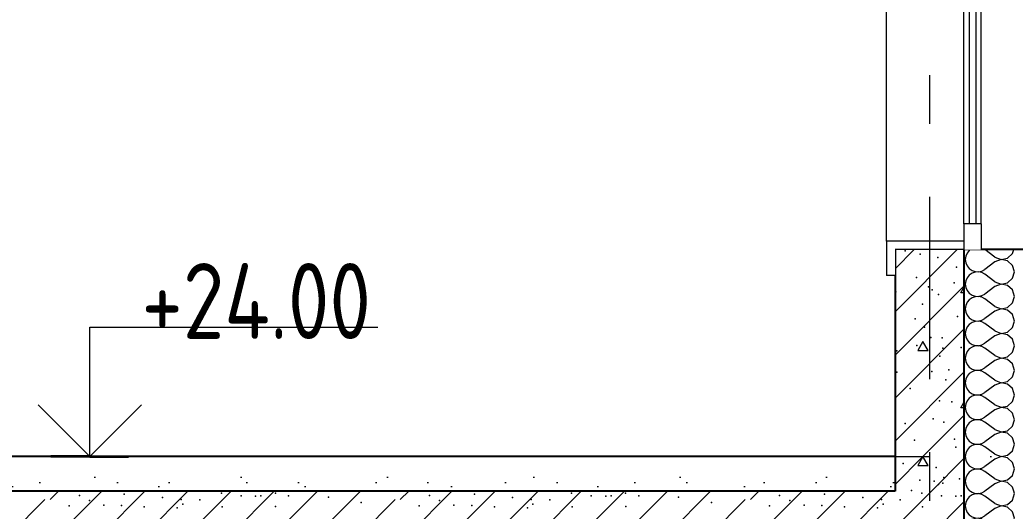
# Model space of a CAD drawing. Header units: millimetres. Extents: x 18162 to 7085488, y 72188 to 247925.
# Drawn here: x 3680692 to 3683577, y 118960 to 120384 of the extents above; entities that cross this region are included whole.
import ezdxf
from ezdxf.enums import TextEntityAlignment as Align

# ---------------------------------------------------------------- set-up
doc = ezdxf.new("R2010")
doc.units = ezdxf.units.MM
doc.header["$MEASUREMENT"] = 0
for name, pattern in [('Dot & Dashed', [670.277762, 317.5, -176.388889, 0, -176.388874]), ('Double Dashed', [1093.611073, 529.166651, -211.666656, 141.111112, -211.666656]), ('Wipeout_Contour', [1000, 0, -1000])]:
    doc.linetypes.add(name, pattern=pattern)
for name, color, linetype in [('Archicad Windows', 7, 'Continuous'), ('Structural - Bearing', 7, 'Continuous'), ('Structural - Grid', 7, 'Continuous')]:
    doc.layers.add(name, color=color, linetype=linetype)
doc.styles.add('GENERATED_STYLE_3', font='', dxfattribs={"width": 0.8})
doc.styles.get('GENERATED_STYLE_3').set_extended_font_data('ISOCPEUR MON')
doc.dimstyles.new('GENERATED_STYLE__10', dxfattribs={"dimtxt": 220.000005, "dimasz": 114, "dimexe": 0.18, "dimexo": 762.629951, "dimgap": 0, "dimtad": 1, "dimdec": 0, "dimzin": 0, "dimdsep": 46, "dimtxsty": 'GENERATED_STYLE_3', "dimblk": 'ARROWHEAD_2', "dimblk1": 'ARROWHEAD_2', "dimblk2": 'ARROWHEAD_2', "dimcen": 0.09, "dimclrd": 13, "dimclre": 13, "dimclrt": 13, "dimadec": 0, "dimazin": 0, "dimtfac": 1, "dimtdec": 4, "dimtmove": 0, "dimatfit": 3, "dimfxl": 1, "dimtolj": 1, "dimtzin": 0, "dimarcsym": 0})
doc.dimstyles.new('GENERATED_STYLE__9', dxfattribs={"dimtxt": 220.000005, "dimasz": 114, "dimexe": 0.18, "dimexo": 312.629951, "dimgap": 0, "dimtad": 1, "dimdec": 0, "dimzin": 0, "dimdsep": 46, "dimtxsty": 'GENERATED_STYLE_3', "dimblk": 'ARROWHEAD_2', "dimblk1": 'ARROWHEAD_2', "dimblk2": 'ARROWHEAD_2', "dimcen": 0.09, "dimclrd": 13, "dimclre": 13, "dimclrt": 13, "dimadec": 0, "dimazin": 0, "dimtfac": 1, "dimtdec": 4, "dimtmove": 0, "dimatfit": 3, "dimfxl": 1, "dimtolj": 1, "dimtzin": 0, "dimarcsym": 0})

# ---------------------------------------------------------------- blocks, each defined once
blk = doc.blocks.new('*X840', base_point=(3761974.7, 95118))
at = {"layer": 'Structural - Bearing', "color": 7, "linetype": 'Continuous', "lineweight": 9}
for p, q in [((3683447.5, 119018), (3683452.4, 119014.6)), ((3683452.4, 119014.6), (3683461.7, 119011.5)), ((3683471.5, 119011), (3683481.1, 119013.2)), ((3683481.1, 119013.2), (3683489.8, 119018)), ((3683575.5, 119010.9), (3683573.5, 119018)), ((3683434, 118984.9), (3683432.6, 118975.1)), ((3683438, 118993.9), (3683434, 118984.9)), ((3683444.2, 119001.5), (3683438, 118993.9)), ((3683452.4, 119007.1), (3683444.2, 119001.5)), ((3683461.7, 119010.2), (3683452.4, 119007.1)), ((3683461.7, 119011.5), (3683471.5, 119011)), ((3683471.5, 119010.7), (3683461.7, 119010.2)), ((3683481.1, 119008.5), (3683471.5, 119010.7)), ((3683489.8, 119003.7), (3683481.1, 119008.5)), ((3683518.3, 118982.3), (3683489.8, 119003.7)), ((3683555.7, 118978.9), (3683570.1, 118992.1)), ((3683570.1, 118992.1), (3683575.5, 119010.9)), ((3683432.6, 118975.1), (3683434, 118965.4)), ((3683434, 118965.4), (3683438, 118956.4)), ((3683438, 118956.4), (3683444.2, 118948.8)), ((3683518.3, 118968), (3683489.8, 118946.6)), ((3683518.3, 118982.3), (3683536.6, 118975.3)), ((3683536.6, 118975), (3683518.3, 118968)), ((3683536.6, 118975.3), (3683555.7, 118978.9)), ((3683555.7, 118971.4), (3683536.6, 118975)), ((3683570.1, 118958.2), (3683555.7, 118971.4)), ((3683575.5, 118939.4), (3683570.1, 118958.2)), ((3683444.2, 118930.1), (3683438, 118922.5)), ((3683444.2, 118948.8), (3683452.4, 118943.2)), ((3683452.4, 118935.7), (3683444.2, 118930.1)), ((3683452.4, 118943.2), (3683461.7, 118940.1)), ((3683461.7, 118938.8), (3683452.4, 118935.7)), ((3683461.7, 118940.1), (3683471.5, 118939.6)), ((3683471.5, 118939.3), (3683461.7, 118938.8)), ((3683471.5, 118939.6), (3683481.1, 118941.8)), ((3683481.1, 118937.1), (3683471.5, 118939.3)), ((3683481.1, 118941.8), (3683489.8, 118946.6)), ((3683489.8, 118932.3), (3683481.1, 118937.1)), ((3683518.3, 118910.9), (3683489.8, 118932.3)), ((3683570.1, 118920.7), (3683575.5, 118939.4)), ((3683434, 118913.5), (3683432.6, 118903.7)), ((3683432.6, 118903.7), (3683434, 118894)), ((3683438, 118922.5), (3683434, 118913.5)), ((3683518.3, 118910.9), (3683536.6, 118903.9)), ((3683536.6, 118903.6), (3683518.3, 118896.6)), ((3683536.6, 118903.9), (3683555.7, 118907.5)), ((3683555.7, 118900), (3683536.6, 118903.6)), ((3683555.7, 118907.5), (3683570.1, 118920.7)), ((3683570.1, 118886.8), (3683555.7, 118900)), ((3683434, 118894), (3683438, 118884.9)), ((3683438, 118884.9), (3683444.2, 118877.4)), ((3683444.2, 118877.4), (3683452.4, 118871.8)), ((3683452.4, 118871.8), (3683461.7, 118868.6)), ((3683471.5, 118868.2), (3683481.1, 118870.4)), ((3683481.1, 118870.4), (3683489.8, 118875.1)), ((3683518.3, 118896.6), (3683489.8, 118875.1)), ((3683575.5, 118868), (3683570.1, 118886.8)), ((3683434, 118842.1), (3683432.6, 118832.3)), ((3683438, 118851.1), (3683434, 118842.1)), ((3683444.2, 118858.7), (3683438, 118851.1)), ((3683452.4, 118864.2), (3683444.2, 118858.7)), ((3683461.7, 118867.4), (3683452.4, 118864.2)), ((3683461.7, 118868.6), (3683471.5, 118868.2)), ((3683471.5, 118867.9), (3683461.7, 118867.4)), ((3683481.1, 118865.6), (3683471.5, 118867.9)), ((3683489.8, 118860.9), (3683481.1, 118865.6)), ((3683518.3, 118839.4), (3683489.8, 118860.9)), ((3683555.7, 118836.1), (3683570.1, 118849.2)), ((3683570.1, 118849.2), (3683575.5, 118868)), ((3683432.6, 118832.3), (3683434, 118822.5)), ((3683434, 118822.5), (3683438, 118813.5)), ((3683438, 118813.5), (3683444.2, 118805.9)), ((3683518.3, 118825.1), (3683489.8, 118803.7)), ((3683518.3, 118839.4), (3683536.6, 118832.4)), ((3683536.6, 118832.1), (3683518.3, 118825.1)), ((3683536.6, 118832.4), (3683555.7, 118836.1)), ((3683555.7, 118828.5), (3683536.6, 118832.1)), ((3683570.1, 118815.4), (3683555.7, 118828.5)), ((3683575.5, 118796.6), (3683570.1, 118815.4)), ((3683444.2, 118787.2), (3683438, 118779.6)), ((3683444.2, 118805.9), (3683452.4, 118800.3)), ((3683452.4, 118792.8), (3683444.2, 118787.2)), ((3683452.4, 118800.3), (3683461.7, 118797.2)), ((3683461.7, 118796), (3683452.4, 118792.8)), ((3683461.7, 118797.2), (3683471.5, 118796.7)), ((3683471.5, 118796.4), (3683461.7, 118796)), ((3683471.5, 118796.7), (3683481.1, 118799)), ((3683481.1, 118794.2), (3683471.5, 118796.4)), ((3683481.1, 118799), (3683489.8, 118803.7)), ((3683489.8, 118789.4), (3683481.1, 118794.2)), ((3683518.3, 118768), (3683489.8, 118789.4)), ((3683570.1, 118777.8), (3683575.5, 118796.6)), ((3683434, 118770.6), (3683432.6, 118760.9)), ((3683432.6, 118760.9), (3683434, 118751.1)), ((3683438, 118779.6), (3683434, 118770.6)), ((3683518.3, 118753.7), (3683489.8, 118732.3)), ((3683518.3, 118768), (3683536.6, 118761)), ((3683536.6, 118760.7), (3683518.3, 118753.7)), ((3683536.6, 118761), (3683555.7, 118764.6)), ((3683555.7, 118757.1), (3683536.6, 118760.7)), ((3683555.7, 118764.6), (3683570.1, 118777.8)), ((3683570.1, 118743.9), (3683555.7, 118757.1)), ((3683434, 118751.1), (3683438, 118742.1)), ((3683438, 118742.1), (3683444.2, 118734.5)), ((3683444.2, 118734.5), (3683452.4, 118728.9)), ((3683452.4, 118728.9), (3683461.7, 118725.8)), ((3683461.7, 118725.8), (3683471.5, 118725.3)), ((3683471.5, 118725), (3683461.7, 118724.5)), ((3683471.5, 118725.3), (3683481.1, 118727.5)), ((3683481.1, 118722.8), (3683471.5, 118725)), ((3683481.1, 118727.5), (3683489.8, 118732.3)), ((3683575.5, 118725.1), (3683570.1, 118743.9)), ((3683570.1, 118706.4), (3683575.5, 118725.1)), ((3683434, 118699.2), (3683432.6, 118689.4)), ((3683438, 118708.2), (3683434, 118699.2)), ((3683444.2, 118715.8), (3683438, 118708.2)), ((3683452.4, 118721.4), (3683444.2, 118715.8)), ((3683461.7, 118724.5), (3683452.4, 118721.4)), ((3683489.8, 118718), (3683481.1, 118722.8)), ((3683518.3, 118696.6), (3683489.8, 118718)), ((3683518.3, 118696.6), (3683536.6, 118689.6)), ((3683555.7, 118693.2), (3683570.1, 118706.4)), ((3683432.6, 118689.4), (3683434, 118679.7)), ((3683434, 118679.7), (3683438, 118670.7)), ((3683438, 118670.7), (3683444.2, 118663.1)), ((3683518.3, 118682.3), (3683489.8, 118660.9)), ((3683536.6, 118689.3), (3683518.3, 118682.3)), ((3683536.6, 118689.6), (3683555.7, 118693.2)), ((3683555.7, 118685.7), (3683536.6, 118689.3)), ((3683570.1, 118672.5), (3683555.7, 118685.7)), ((3683575.5, 118653.7), (3683570.1, 118672.5)), ((3683444.2, 118644.4), (3683438, 118636.8)), ((3683444.2, 118663.1), (3683452.4, 118657.5)), ((3683452.4, 118650), (3683444.2, 118644.4)), ((3683452.4, 118657.5), (3683461.7, 118654.3)), ((3683461.7, 118653.1), (3683452.4, 118650)), ((3683461.7, 118654.3), (3683471.5, 118653.9)), ((3683471.5, 118653.6), (3683461.7, 118653.1)), ((3683471.5, 118653.9), (3683481.1, 118656.1)), ((3683481.1, 118651.3), (3683471.5, 118653.6)), ((3683481.1, 118656.1), (3683489.8, 118660.9)), ((3683489.8, 118646.6), (3683481.1, 118651.3)), ((3683518.3, 118625.1), (3683489.8, 118646.6)), ((3683570.1, 118634.9), (3683575.5, 118653.7)), ((3683434, 118627.8), (3683432.6, 118618)), ((3683432.6, 118618), (3683434, 118608.2)), ((3683438, 118636.8), (3683434, 118627.8)), ((3683518.3, 118610.9), (3683489.8, 118589.4)), ((3683518.3, 118625.1), (3683536.6, 118618.2)), ((3683536.6, 118617.9), (3683518.3, 118610.9)), ((3683536.6, 118618.2), (3683555.7, 118621.8)), ((3683555.7, 118614.2), (3683536.6, 118617.9)), ((3683555.7, 118621.8), (3683570.1, 118634.9)), ((3683570.1, 118601.1), (3683555.7, 118614.2)), ((3683434, 118608.2), (3683438, 118599.2)), ((3683438, 118599.2), (3683444.2, 118591.6)), ((3683444.2, 118591.6), (3683452.4, 118586.1)), ((3683452.4, 118586.1), (3683461.7, 118582.9)), ((3683461.7, 118581.7), (3683452.4, 118578.5)), ((3683461.7, 118582.9), (3683471.5, 118582.4)), ((3683471.5, 118582.1), (3683461.7, 118581.7)), ((3683471.5, 118582.4), (3683481.1, 118584.7)), ((3683481.1, 118579.9), (3683471.5, 118582.1)), ((3683481.1, 118584.7), (3683489.8, 118589.4)), ((3683575.5, 118582.3), (3683570.1, 118601.1)), ((3683570.1, 118563.5), (3683575.5, 118582.3)), ((3683434, 118556.3), (3683432.6, 118546.6)), ((3683438, 118565.4), (3683434, 118556.3)), ((3683444.2, 118572.9), (3683438, 118565.4)), ((3683452.4, 118578.5), (3683444.2, 118572.9)), ((3683489.8, 118575.1), (3683481.1, 118579.9)), ((3683518.3, 118553.7), (3683489.8, 118575.1)), ((3683518.3, 118553.7), (3683536.6, 118546.7)), ((3683555.7, 118550.3), (3683570.1, 118563.5)), ((3683432.6, 118546.6), (3683434, 118536.8)), ((3683434, 118536.8), (3683438, 118527.8)), ((3683438, 118527.8), (3683444.2, 118520.2)), ((3683518.3, 118539.4), (3683489.8, 118518)), ((3683536.6, 118546.4), (3683518.3, 118539.4)), ((3683536.6, 118546.7), (3683555.7, 118550.3)), ((3683555.7, 118542.8), (3683536.6, 118546.4)), ((3683570.1, 118529.6), (3683555.7, 118542.8)), ((3683575.5, 118510.9), (3683570.1, 118529.6)), ((3683438, 118493.9), (3683434, 118484.9)), ((3683444.2, 118501.5), (3683438, 118493.9)), ((3683444.2, 118520.2), (3683452.4, 118514.6)), ((3683452.4, 118507.1), (3683444.2, 118501.5)), ((3683452.4, 118514.6), (3683461.7, 118511.5)), ((3683461.7, 118510.2), (3683452.4, 118507.1)), ((3683461.7, 118511.5), (3683471.5, 118511)), ((3683471.5, 118510.7), (3683461.7, 118510.2)), ((3683471.5, 118511), (3683481.1, 118513.2)), ((3683481.1, 118508.5), (3683471.5, 118510.7)), ((3683481.1, 118513.2), (3683489.8, 118518)), ((3683489.8, 118503.7), (3683481.1, 118508.5)), ((3683518.3, 118482.3), (3683489.8, 118503.7)), ((3683570.1, 118492.1), (3683575.5, 118510.9)), ((3683434, 118484.9), (3683432.6, 118475.1)), ((3683432.6, 118475.1), (3683434, 118465.4)), ((3683434, 118465.4), (3683438, 118456.4)), ((3683518.3, 118468), (3683489.8, 118446.6)), ((3683518.3, 118482.3), (3683536.6, 118475.3)), ((3683536.6, 118475), (3683518.3, 118468)), ((3683536.6, 118475.3), (3683555.7, 118478.9)), ((3683555.7, 118471.4), (3683536.6, 118475)), ((3683555.7, 118478.9), (3683570.1, 118492.1)), ((3683570.1, 118458.2), (3683555.7, 118471.4)), ((3683438, 118456.4), (3683444.2, 118448.8)), ((3683444.2, 118448.8), (3683452.4, 118443.2)), ((3683452.4, 118443.2), (3683461.7, 118440.1)), ((3683461.7, 118438.8), (3683452.4, 118435.7)), ((3683461.7, 118440.1), (3683471.5, 118439.6)), ((3683471.5, 118439.3), (3683461.7, 118438.8)), ((3683471.5, 118439.6), (3683481.1, 118441.8)), ((3683481.1, 118437.1), (3683471.5, 118439.3)), ((3683481.1, 118441.8), (3683489.8, 118446.6)), ((3683489.8, 118432.3), (3683481.1, 118437.1)), ((3683575.5, 118439.4), (3683570.1, 118458.2)), ((3683570.1, 118420.7), (3683575.5, 118439.4)), ((3683438, 118422.5), (3683436, 118418)), ((3683444.2, 118430.1), (3683438, 118422.5)), ((3683452.4, 118435.7), (3683444.2, 118430.1)), ((3683508.8, 118418), (3683489.8, 118432.3)), ((3683567.2, 118418), (3683570.1, 118420.7))]:
    blk.add_line(p, q, dxfattribs=at)
blk = doc.blocks.new('*X853', base_point=(3761974.7, 95118))
at = {"layer": 'Structural - Bearing', "color": 7, "linetype": 'Continuous', "lineweight": 9}
for p, q in [((3683438, 119708.2), (3683434, 119699.2)), ((3683444.2, 119715.8), (3683438, 119708.2)), ((3683447.5, 119718), (3683444.2, 119715.8)), ((3683518.3, 119696.6), (3683489.8, 119718)), ((3683555.7, 119693.2), (3683570.1, 119706.4)), ((3683570.1, 119706.4), (3683573.5, 119718)), ((3683434, 119699.2), (3683432.6, 119689.4)), ((3683432.6, 119689.4), (3683434, 119679.7)), ((3683434, 119679.7), (3683438, 119670.7)), ((3683518.3, 119682.3), (3683489.8, 119660.9)), ((3683518.3, 119696.6), (3683536.6, 119689.6)), ((3683536.6, 119689.3), (3683518.3, 119682.3)), ((3683536.6, 119689.6), (3683555.7, 119693.2)), ((3683555.7, 119685.7), (3683536.6, 119689.3)), ((3683570.1, 119672.5), (3683555.7, 119685.7)), ((3683438, 119670.7), (3683444.2, 119663.1)), ((3683444.2, 119663.1), (3683452.4, 119657.5)), ((3683452.4, 119650), (3683444.2, 119644.4)), ((3683452.4, 119657.5), (3683461.7, 119654.3)), ((3683461.7, 119653.1), (3683452.4, 119650)), ((3683461.7, 119654.3), (3683471.5, 119653.9)), ((3683471.5, 119653.6), (3683461.7, 119653.1)), ((3683471.5, 119653.9), (3683481.1, 119656.1)), ((3683481.1, 119651.3), (3683471.5, 119653.6)), ((3683481.1, 119656.1), (3683489.8, 119660.9)), ((3683489.8, 119646.6), (3683481.1, 119651.3)), ((3683575.5, 119653.7), (3683570.1, 119672.5)), ((3683570.1, 119634.9), (3683575.5, 119653.7)), ((3683434, 119627.8), (3683432.6, 119618)), ((3683438, 119636.8), (3683434, 119627.8)), ((3683444.2, 119644.4), (3683438, 119636.8)), ((3683518.3, 119625.1), (3683489.8, 119646.6)), ((3683518.3, 119625.1), (3683536.6, 119618.2)), ((3683536.6, 119618.2), (3683555.7, 119621.8)), ((3683555.7, 119621.8), (3683570.1, 119634.9)), ((3683432.6, 119618), (3683434, 119608.2)), ((3683434, 119608.2), (3683438, 119599.2)), ((3683438, 119599.2), (3683444.2, 119591.6)), ((3683444.2, 119591.6), (3683452.4, 119586.1)), ((3683518.3, 119610.9), (3683489.8, 119589.4)), ((3683536.6, 119617.9), (3683518.3, 119610.9)), ((3683555.7, 119614.2), (3683536.6, 119617.9)), ((3683570.1, 119601.1), (3683555.7, 119614.2)), ((3683575.5, 119582.3), (3683570.1, 119601.1)), ((3683438, 119565.4), (3683434, 119556.3)), ((3683444.2, 119572.9), (3683438, 119565.4)), ((3683452.4, 119578.5), (3683444.2, 119572.9)), ((3683452.4, 119586.1), (3683461.7, 119582.9)), ((3683461.7, 119581.7), (3683452.4, 119578.5)), ((3683461.7, 119582.9), (3683471.5, 119582.4)), ((3683471.5, 119582.1), (3683461.7, 119581.7)), ((3683471.5, 119582.4), (3683481.1, 119584.7)), ((3683481.1, 119579.9), (3683471.5, 119582.1)), ((3683481.1, 119584.7), (3683489.8, 119589.4)), ((3683489.8, 119575.1), (3683481.1, 119579.9)), ((3683518.3, 119553.7), (3683489.8, 119575.1)), ((3683555.7, 119550.3), (3683570.1, 119563.5)), ((3683570.1, 119563.5), (3683575.5, 119582.3)), ((3683434, 119556.3), (3683432.6, 119546.6)), ((3683432.6, 119546.6), (3683434, 119536.8)), ((3683434, 119536.8), (3683438, 119527.8)), ((3683518.3, 119539.4), (3683489.8, 119518)), ((3683518.3, 119553.7), (3683536.6, 119546.7)), ((3683536.6, 119546.4), (3683518.3, 119539.4)), ((3683536.6, 119546.7), (3683555.7, 119550.3)), ((3683555.7, 119542.8), (3683536.6, 119546.4)), ((3683570.1, 119529.6), (3683555.7, 119542.8)), ((3683438, 119527.8), (3683444.2, 119520.2)), ((3683444.2, 119520.2), (3683452.4, 119514.6)), ((3683452.4, 119507.1), (3683444.2, 119501.5)), ((3683452.4, 119514.6), (3683461.7, 119511.5)), ((3683461.7, 119510.2), (3683452.4, 119507.1)), ((3683461.7, 119511.5), (3683471.5, 119511)), ((3683471.5, 119510.7), (3683461.7, 119510.2)), ((3683471.5, 119511), (3683481.1, 119513.2)), ((3683481.1, 119508.5), (3683471.5, 119510.7)), ((3683481.1, 119513.2), (3683489.8, 119518)), ((3683489.8, 119503.7), (3683481.1, 119508.5)), ((3683518.3, 119482.3), (3683489.8, 119503.7)), ((3683575.5, 119510.9), (3683570.1, 119529.6)), ((3683570.1, 119492.1), (3683575.5, 119510.9)), ((3683434, 119484.9), (3683432.6, 119475.1)), ((3683432.6, 119475.1), (3683434, 119465.4)), ((3683438, 119493.9), (3683434, 119484.9)), ((3683444.2, 119501.5), (3683438, 119493.9)), ((3683518.3, 119482.3), (3683536.6, 119475.3)), ((3683536.6, 119475), (3683518.3, 119468)), ((3683536.6, 119475.3), (3683555.7, 119478.9)), ((3683555.7, 119471.4), (3683536.6, 119475)), ((3683555.7, 119478.9), (3683570.1, 119492.1)), ((3683434, 119465.4), (3683438, 119456.4)), ((3683438, 119456.4), (3683444.2, 119448.8)), ((3683444.2, 119448.8), (3683452.4, 119443.2)), ((3683481.1, 119441.8), (3683489.8, 119446.6)), ((3683518.3, 119468), (3683489.8, 119446.6)), ((3683570.1, 119458.2), (3683555.7, 119471.4)), ((3683575.5, 119439.4), (3683570.1, 119458.2)), ((3683438, 119422.5), (3683434, 119413.5)), ((3683444.2, 119430.1), (3683438, 119422.5)), ((3683452.4, 119435.7), (3683444.2, 119430.1)), ((3683452.4, 119443.2), (3683461.7, 119440.1)), ((3683461.7, 119438.8), (3683452.4, 119435.7)), ((3683461.7, 119440.1), (3683471.5, 119439.6)), ((3683471.5, 119439.3), (3683461.7, 119438.8)), ((3683471.5, 119439.6), (3683481.1, 119441.8)), ((3683481.1, 119437.1), (3683471.5, 119439.3)), ((3683489.8, 119432.3), (3683481.1, 119437.1)), ((3683518.3, 119410.9), (3683489.8, 119432.3)), ((3683555.7, 119407.5), (3683570.1, 119420.7)), ((3683570.1, 119420.7), (3683575.5, 119439.4)), ((3683434, 119413.5), (3683432.6, 119403.7)), ((3683432.6, 119403.7), (3683434, 119394)), ((3683434, 119394), (3683438, 119384.9)), ((3683518.3, 119396.6), (3683489.8, 119375.1)), ((3683518.3, 119410.9), (3683536.6, 119403.9)), ((3683536.6, 119403.6), (3683518.3, 119396.6)), ((3683536.6, 119403.9), (3683555.7, 119407.5)), ((3683555.7, 119400), (3683536.6, 119403.6)), ((3683570.1, 119386.8), (3683555.7, 119400)), ((3683438, 119384.9), (3683444.2, 119377.4)), ((3683444.2, 119377.4), (3683452.4, 119371.8)), ((3683452.4, 119364.2), (3683444.2, 119358.7)), ((3683452.4, 119371.8), (3683461.7, 119368.6)), ((3683461.7, 119367.4), (3683452.4, 119364.2)), ((3683461.7, 119368.6), (3683471.5, 119368.2)), ((3683471.5, 119367.9), (3683461.7, 119367.4)), ((3683471.5, 119368.2), (3683481.1, 119370.4)), ((3683481.1, 119365.6), (3683471.5, 119367.9)), ((3683481.1, 119370.4), (3683489.8, 119375.1)), ((3683489.8, 119360.9), (3683481.1, 119365.6)), ((3683518.3, 119339.4), (3683489.8, 119360.9)), ((3683575.5, 119368), (3683570.1, 119386.8)), ((3683570.1, 119349.2), (3683575.5, 119368)), ((3683434, 119342.1), (3683432.6, 119332.3)), ((3683432.6, 119332.3), (3683434, 119322.5)), ((3683438, 119351.1), (3683434, 119342.1)), ((3683444.2, 119358.7), (3683438, 119351.1)), ((3683518.3, 119339.4), (3683536.6, 119332.4)), ((3683536.6, 119332.1), (3683518.3, 119325.1)), ((3683536.6, 119332.4), (3683555.7, 119336.1)), ((3683555.7, 119328.5), (3683536.6, 119332.1)), ((3683555.7, 119336.1), (3683570.1, 119349.2)), ((3683434, 119322.5), (3683438, 119313.5)), ((3683438, 119313.5), (3683444.2, 119305.9)), ((3683444.2, 119305.9), (3683452.4, 119300.3)), ((3683481.1, 119299), (3683489.8, 119303.7)), ((3683518.3, 119325.1), (3683489.8, 119303.7)), ((3683570.1, 119315.4), (3683555.7, 119328.5)), ((3683575.5, 119296.6), (3683570.1, 119315.4)), ((3683438, 119279.6), (3683434, 119270.6)), ((3683444.2, 119287.2), (3683438, 119279.6)), ((3683452.4, 119292.8), (3683444.2, 119287.2)), ((3683452.4, 119300.3), (3683461.7, 119297.2)), ((3683461.7, 119296), (3683452.4, 119292.8)), ((3683461.7, 119297.2), (3683471.5, 119296.7)), ((3683471.5, 119296.4), (3683461.7, 119296)), ((3683471.5, 119296.7), (3683481.1, 119299)), ((3683481.1, 119294.2), (3683471.5, 119296.4)), ((3683489.8, 119289.4), (3683481.1, 119294.2)), ((3683518.3, 119268), (3683489.8, 119289.4)), ((3683555.7, 119264.6), (3683570.1, 119277.8)), ((3683570.1, 119277.8), (3683575.5, 119296.6)), ((3683434, 119270.6), (3683432.6, 119260.9)), ((3683432.6, 119260.9), (3683434, 119251.1)), ((3683434, 119251.1), (3683438, 119242.1)), ((3683518.3, 119253.7), (3683489.8, 119232.3)), ((3683518.3, 119268), (3683536.6, 119261)), ((3683536.6, 119260.7), (3683518.3, 119253.7)), ((3683536.6, 119261), (3683555.7, 119264.6)), ((3683555.7, 119257.1), (3683536.6, 119260.7)), ((3683570.1, 119243.9), (3683555.7, 119257.1)), ((3683438, 119242.1), (3683444.2, 119234.5)), ((3683444.2, 119215.8), (3683438, 119208.2)), ((3683444.2, 119234.5), (3683452.4, 119228.9)), ((3683452.4, 119221.4), (3683444.2, 119215.8)), ((3683452.4, 119228.9), (3683461.7, 119225.8)), ((3683461.7, 119224.5), (3683452.4, 119221.4)), ((3683461.7, 119225.8), (3683471.5, 119225.3)), ((3683471.5, 119225), (3683461.7, 119224.5)), ((3683471.5, 119225.3), (3683481.1, 119227.5)), ((3683481.1, 119222.8), (3683471.5, 119225)), ((3683481.1, 119227.5), (3683489.8, 119232.3)), ((3683489.8, 119218), (3683481.1, 119222.8)), ((3683518.3, 119196.6), (3683489.8, 119218)), ((3683575.5, 119225.1), (3683570.1, 119243.9)), ((3683570.1, 119206.4), (3683575.5, 119225.1)), ((3683434, 119199.2), (3683432.6, 119189.4)), ((3683432.6, 119189.4), (3683434, 119179.7)), ((3683438, 119208.2), (3683434, 119199.2)), ((3683518.3, 119196.6), (3683536.6, 119189.6)), ((3683536.6, 119189.3), (3683518.3, 119182.3)), ((3683536.6, 119189.6), (3683555.7, 119193.2)), ((3683555.7, 119185.7), (3683536.6, 119189.3)), ((3683555.7, 119193.2), (3683570.1, 119206.4)), ((3683434, 119179.7), (3683438, 119170.7)), ((3683438, 119170.7), (3683444.2, 119163.1)), ((3683444.2, 119163.1), (3683452.4, 119157.5)), ((3683452.4, 119157.5), (3683461.7, 119154.3)), ((3683481.1, 119156.1), (3683489.8, 119160.9)), ((3683518.3, 119182.3), (3683489.8, 119160.9)), ((3683570.1, 119172.5), (3683555.7, 119185.7)), ((3683575.5, 119153.7), (3683570.1, 119172.5)), ((3683438, 119136.8), (3683434, 119127.8)), ((3683444.2, 119144.4), (3683438, 119136.8)), ((3683452.4, 119150), (3683444.2, 119144.4)), ((3683461.7, 119153.1), (3683452.4, 119150)), ((3683461.7, 119154.3), (3683471.5, 119153.9)), ((3683471.5, 119153.6), (3683461.7, 119153.1)), ((3683471.5, 119153.9), (3683481.1, 119156.1)), ((3683481.1, 119151.3), (3683471.5, 119153.6)), ((3683489.8, 119146.6), (3683481.1, 119151.3)), ((3683518.3, 119125.1), (3683489.8, 119146.6)), ((3683555.7, 119121.8), (3683570.1, 119134.9)), ((3683570.1, 119134.9), (3683575.5, 119153.7)), ((3683434, 119127.8), (3683432.6, 119118)), ((3683432.6, 119118), (3683434, 119108.2)), ((3683434, 119108.2), (3683438, 119099.2)), ((3683518.3, 119110.9), (3683489.8, 119089.4)), ((3683518.3, 119125.1), (3683536.6, 119118.2)), ((3683536.6, 119117.9), (3683518.3, 119110.9)), ((3683536.6, 119118.2), (3683555.7, 119121.8)), ((3683555.7, 119114.2), (3683536.6, 119117.9)), ((3683570.1, 119101.1), (3683555.7, 119114.2)), ((3683575.5, 119082.3), (3683570.1, 119101.1)), ((3683438, 119099.2), (3683444.2, 119091.6)), ((3683444.2, 119072.9), (3683438, 119065.4)), ((3683444.2, 119091.6), (3683452.4, 119086.1)), ((3683452.4, 119078.5), (3683444.2, 119072.9)), ((3683452.4, 119086.1), (3683461.7, 119082.9)), ((3683461.7, 119081.7), (3683452.4, 119078.5)), ((3683461.7, 119082.9), (3683471.5, 119082.4)), ((3683471.5, 119082.1), (3683461.7, 119081.7)), ((3683471.5, 119082.4), (3683481.1, 119084.7)), ((3683481.1, 119079.9), (3683471.5, 119082.1)), ((3683481.1, 119084.7), (3683489.8, 119089.4)), ((3683489.8, 119075.1), (3683481.1, 119079.9)), ((3683518.3, 119053.7), (3683489.8, 119075.1)), ((3683570.1, 119063.5), (3683575.5, 119082.3)), ((3683434, 119056.3), (3683432.6, 119046.6)), ((3683432.6, 119046.6), (3683434, 119036.8)), ((3683438, 119065.4), (3683434, 119056.3)), ((3683518.3, 119053.7), (3683536.6, 119046.7)), ((3683536.6, 119046.4), (3683518.3, 119039.4)), ((3683536.6, 119046.7), (3683555.7, 119050.3)), ((3683555.7, 119042.8), (3683536.6, 119046.4)), ((3683555.7, 119050.3), (3683570.1, 119063.5)), ((3683570.1, 119029.6), (3683555.7, 119042.8)), ((3683434, 119036.8), (3683438, 119027.8)), ((3683438, 119027.8), (3683444.2, 119020.2)), ((3683444.2, 119020.2), (3683447.5, 119018)), ((3683518.3, 119039.4), (3683489.8, 119018)), ((3683573.5, 119018), (3683570.1, 119029.6))]:
    blk.add_line(p, q, dxfattribs=at)
blk = doc.blocks.new('*X855', base_point=(3761974.7, 95118))
at = {"layer": 'Structural - Bearing', "color": 7, "linetype": 'Continuous', "lineweight": 9}
for p, q in [((3683229.1, 119662.4), (3683284.6, 119718)), ((3683229.1, 119537.4), (3683409.6, 119718)), ((3683229.1, 119412.4), (3683429.1, 119612.4)), ((3683419.9, 119592.4), (3683429.1, 119608.1)), ((3683429.1, 119592.4), (3683419.9, 119592.4)), ((3683229.1, 119287.4), (3683429.1, 119487.4)), ((3683310, 119451.7), (3683295.1, 119425.7)), ((3683325.2, 119425.7), (3683310, 119451.7)), ((3683295.1, 119425.7), (3683325.2, 119425.7)), ((3683229.1, 119162.4), (3683429.1, 119362.4)), ((3683419.9, 119259.1), (3683429.1, 119274.8)), ((3683429.1, 119259.1), (3683419.9, 119259.1)), ((3683310, 119118.4), (3683429.1, 119237.4)), ((3683229.1, 119037.4), (3683310, 119118.4)), ((3683310, 119118.4), (3683295.1, 119092.4)), ((3683325.2, 119092.4), (3683310, 119118.4)), ((3683334.7, 119018), (3683429.1, 119112.4)), ((3683295.1, 119092.4), (3683325.2, 119092.4))]:
    blk.add_line(p, q, dxfattribs=at)
for p in [(3683259, 119714.2), (3683301.7, 119704.9), (3683353.3, 119695.7), (3683407.8, 119667.1), (3683291.4, 119637.3), (3683400.8, 119621.8), (3683231.2, 119595.8), (3683326.6, 119610.7), (3683336.4, 119601.2), (3683355.2, 119587.7), (3683308.5, 119559.7), (3683287.6, 119517.9), (3683409.9, 119524.4), (3683314.7, 119493.3), (3683333.2, 119463.4), (3683365.6, 119462.4), (3683234.3, 119424.5), (3683292.2, 119439.9), (3683367.7, 119432.5), (3683421.3, 119434.5), (3683359.2, 119409), (3683234.3, 119362.6), (3683336.3, 119365), (3683384.8, 119369.5), (3683376.5, 119340.3), (3683272.9, 119315.6), (3683357.9, 119280), (3683393.5, 119276.9), (3683339.4, 119227.5), (3683370.8, 119217.7), (3683370.8, 119217.7), (3683258.6, 119214.5), (3683286, 119165.6), (3683401.2, 119168.7), (3683405.8, 119145.6), (3683252.8, 119098.2), (3683348.1, 119086.7), (3683301.1, 119049.9), (3683342.5, 119046.5), (3683370.3, 119057.3), (3683416.3, 119053.2), (3683277.3, 119020.1), (3683354.8, 119037.2), (3683368.2, 119041.3)]:
    blk.add_point(p, dxfattribs=at)
blk = doc.blocks.new('*X860', base_point=(3761974.7, 95118))
at = {"layer": 'Structural - Bearing', "color": 7, "linetype": 'Continuous', "lineweight": 9}
for p, q in [((3680779.8, 118993.4), (3680804.4, 119018)), ((3680779.8, 118868.4), (3680929.4, 119018)), ((3680894.4, 118858), (3681054.4, 119018)), ((3681019.4, 118858), (3681179.4, 119018)), ((3681144.4, 118858), (3681304.4, 119018)), ((3681269.4, 118858), (3681429.4, 119018)), ((3681394.4, 118858), (3681554.4, 119018)), ((3681519.4, 118858), (3681679.4, 119018)), ((3681794.9, 118993.4), (3681819.5, 119018)), ((3681794.9, 118868.4), (3681944.5, 119018)), ((3681909.5, 118858), (3682069.5, 119018)), ((3682034.5, 118858), (3682194.5, 119018)), ((3682159.5, 118858), (3682319.5, 119018)), ((3682284.5, 118858), (3682444.5, 119018)), ((3682409.5, 118858), (3682569.5, 119018)), ((3682534.5, 118858), (3682694.5, 119018)), ((3682810, 118993.4), (3682834.7, 119018)), ((3682810, 118868.4), (3682959.7, 119018)), ((3682924.7, 118858), (3683084.7, 119018)), ((3683049.7, 118858), (3683209.7, 119018)), ((3683174.7, 118858), (3683334.7, 119018)), ((3680629.3, 118858), (3680764.7, 118993.4)), ((3681644.4, 118858), (3681779.8, 118993.4)), ((3682659.5, 118858), (3682794.9, 118993.4)), ((3683299.7, 118858), (3683429.1, 118987.4))]:
    blk.add_line(p, q, dxfattribs=at)
for p in [(3680864.5, 119005.6), (3680893.7, 118991.1), (3680994.5, 119009.4), (3681105.3, 118999.1), (3681159.2, 118993.9), (3681213.3, 118992.4), (3681276.5, 119012.4), (3681333.2, 119004.3), (3681375.6, 119003.2), (3681391, 119004.7), (3681432.7, 119012.5), (3681471, 119004.3), (3681586.5, 119000.1), (3681681.5, 118984.7), (3681879.6, 119005.6), (3681908.8, 118991.1), (3682009.7, 119009.4), (3682120.4, 118999.1), (3682174.4, 118993.9), (3682228.4, 118992.4), (3682291.6, 119012.4), (3682348.4, 119004.3), (3682390.7, 119003.2), (3682406.2, 119004.7), (3682447.9, 119012.5), (3682486.1, 119004.3), (3682601.6, 119000.1), (3682696.7, 118984.7), (3682894.7, 119005.6), (3682923.9, 118991.1), (3683024.8, 119009.4), (3683135.5, 118999.1), (3683189.5, 118993.9), (3683243.6, 118992.4), (3683306.7, 119012.4), (3683363.5, 119004.3), (3683405.8, 119003.2), (3683421.3, 119004.7), (3680834.9, 118975.5), (3680935.2, 118976.9), (3680986.9, 118976.6), (3681052.6, 118972.7), (3681148.4, 118969.2), (3681164.3, 118980.4), (3681278.2, 118972.3), (3681433.5, 118973.9), (3681850, 118975.5), (3681950.3, 118976.9), (3682002, 118976.6), (3682067.7, 118972.7), (3682163.5, 118969.2), (3682179.4, 118980.4), (3682293.3, 118972.3), (3682448.6, 118973.9), (3682865.1, 118975.5), (3682965.4, 118976.9), (3683017.1, 118976.6), (3683082.8, 118972.7), (3683178.7, 118969.2), (3683194.6, 118980.4), (3683308.5, 118972.3)]:
    blk.add_point(p, dxfattribs=at)
blk = doc.blocks.new('Standard grid marker[361]_3', base_point=(3683329.1, 147118))
at = {"layer": 'Structural - Grid', "color": 13, "linetype": 'Double Dashed', "lineweight": 13}
blk.add_line((3683329.1, 146118), (3683329.1, 88118), dxfattribs=at)
at = {"layer": 'Structural - Grid', "color": 13, "lineweight": 13, "style": 'GENERATED_STYLE_3'}
blk.add_attdef('AC_MarkerText_1', text='', height=250, rotation=360, dxfattribs=at).set_placement((3683329.1, 86943), align=Align.TOP_CENTER)
blk = doc.blocks.new('*D1172', base_point=(3761974.7, 95118))
at = {"color": 12, "linetype": 'Continuous', "lineweight": 35}
for p, q in [((3686573.8, 119061.3), (3686723.8, 118974.7)), ((3686573.8, 118461.3), (3686723.8, 118374.7))]:
    blk.add_line(p, q, dxfattribs=at)
at = {"color": 13, "linetype": 'Continuous', "lineweight": 13}
for p, q in [((3686761.3, 119018), (3683991.7, 119018)), ((3686648.8, 118418), (3686648.8, 119018)), ((3686761.3, 118418), (3683991.7, 118418)), ((3686648.8, 118344.7), (3686648.8, 118418))]:
    blk.add_line(p, q, dxfattribs=at)
at = {"color": 13, "lineweight": 13, "insert": (3686668.7, 118533.6), "char_height": 220, "attachment_point": 7, "rotation": 90, "style": 'GENERATED_STYLE_3'}
blk.add_mtext('\\A1;{\\pql;\\fISOCPEUR MON|b0|i0|c0|p0;\\W0.800000;600}', dxfattribs=at)
blk = doc.blocks.new('ARROWHEAD_2')
at = {"color": 0, "linetype": 'Continuous', "lineweight": 0}
for p, q in [((-0.378, -0.655), (0.378, 0.655)), ((0, 0), (-1, 0))]:
    blk.add_line(p, q, dxfattribs=at)
blk = doc.blocks.new('*D1173', base_point=(3761974.7, 95118))
at = {"color": 13, "linetype": 'Continuous', "lineweight": 13}
for p, q in [((3686648.8, 119718), (3686648.8, 119791.4)), ((3686761.3, 119718), (3683991.7, 119718)), ((3686648.8, 119018), (3686648.8, 119718)), ((3686761.3, 119018), (3683991.7, 119018))]:
    blk.add_line(p, q, dxfattribs=at)
at = {"color": 12, "linetype": 'Continuous', "lineweight": 35}
for p, q in [((3686723.8, 119674.7), (3686573.8, 119761.3)), ((3686573.8, 119061.3), (3686723.8, 118974.7))]:
    blk.add_line(p, q, dxfattribs=at)
at = {"color": 13, "lineweight": 13, "insert": (3686668.7, 119183.6), "char_height": 220, "attachment_point": 7, "rotation": 90, "style": 'GENERATED_STYLE_3'}
blk.add_mtext('\\A1;{\\pql;\\fISOCPEUR MON|b0|i0|c0|p0;\\W0.800000;700}', dxfattribs=at)

msp = doc.modelspace()

# ---------------------------------------------------------------- hatches: boundary and pattern name
at = {"layer": 'Structural - Bearing', "linetype": 'Continuous', "lineweight": 9}
h = msp.add_hatch(dxfattribs=at)
h.set_pattern_fill('Lightweight_Concrete_0003', style=0, pattern_type=2)
h.set_pattern_definition([(0, (3761974.7, 95118), (0, 779.423), [48.75, -401.25]), (0, (3762199.7, 95507.7), (0, 779.423), [48.75, -401.25]), (60, (3761974.7, 95118), (-675, 389.7114), [48.75, -401.25]), (60, (3762424.7, 95118), (-675, 389.7114), [48.75, -401.25]), (120, (3762023.5, 95118), (675, 389.7114), [48.75, -401.25]), (120, (3762473.5, 95118), (675, 389.7114), [48.75, -401.25]), (0, (3761974.73, 95193), (0, 150), [0, -150, 0, -225]), (45, (3762049.73, 95193), (-106.06602, 106.06602), [0, -112.5, 0, -187.5])])
h.paths.add_polyline_path([(3678429.1, 119018), (3683229.1, 119018), (3683229.1, 119118), (3678429.1, 119118)])

# ---------------------------------------------------------------- linework, layer by layer
at = {"color": 13, "linetype": 'Continuous', "lineweight": 13}
for p, q in [((3680894.6, 119118), (3680894.6, 119493)), ((3680894.6, 119493), (3681729.6, 119493)), ((3680894.6, 119118), (3680744.6, 119268)), ((3681044.6, 119268), (3680894.6, 119118))]:
    msp.add_line(p, q, dxfattribs=at)
at = {"color": 8, "linetype": 'Dot & Dashed', "lineweight": 13}
msp.add_line((3658879.3, 119118), (3689916.5, 119118), dxfattribs=at)
at = {"color": 12, "linetype": 'Continuous', "lineweight": 35}
for q in [(3680782.1, 119118), (3681007.1, 119118)]:
    msp.add_line((3680894.6, 119118), q, dxfattribs=at)
at = {"layer": 'Structural - Bearing', "color": 7, "linetype": 'Continuous', "lineweight": 25}
for p, q in [((3683429.1, 119718), (3683429.1, 119018)), ((3683229.1, 119118), (3683229.1, 119018)), ((3683229.1, 119018), (3678429.1, 119018))]:
    msp.add_line(p, q, dxfattribs=at)
at = {"layer": 'Structural - Bearing', "color": 7, "linetype": 'Continuous', "lineweight": 25, "flags": 128}
for points in [[(3683229.1, 119718), (3683229.1, 119643), (3683229.1, 119118)], [(3683679.1, 119718), (3683629.1, 119718), (3683579.1, 119718), (3683479.1, 119718), (3683429.1, 119718)], [(3683229.1, 119118), (3679789.1, 119118), (3679749.1, 119118), (3678429.1, 119118)], [(3683429.1, 119018), (3683429.1, 118858), (3683429.1, 118418)]]:
    msp.add_lwpolyline(points, dxfattribs=at)

# ---------------------------------------------------------------- block references
at = {"layer": 'Structural - Bearing', "lineweight": 0}
for name in ['*X855', '*X853', '*X860', '*X840']:
    msp.add_blockref(name, (3761974.7, 95118), dxfattribs=at)

# ---------------------------------------------------------------- texts
at = {"color": 13, "lineweight": 13, "insert": (3681044.6, 119459.1), "char_height": 220, "attachment_point": 7, "style": 'GENERATED_STYLE_3'}
msp.add_mtext('\\A1;{\\pql;\\fISOCPEUR MON|b0|i0|c0|p0;\\W0.800000;+24.00}', dxfattribs=at)

# ---------------------------------------------------------------- dimensions: what is measured, and where the dimension line sits
at = {"color": 13, "linetype": 'Continuous', "lineweight": 13}
dim = msp.add_linear_dim(base=(3686648.8, 119018), p1=(3683679.1, 118418), p2=(3683229.1, 119018), angle=90, dimstyle='GENERATED_STYLE__10', dxfattribs=at)
dim.commit()
dim.dimension.update_dxf_attribs({"geometry": '*D1172', "text_midpoint": (3686494.8, 118784.7), "dimtype": 160, "text_rotation": 90})

# ---------------------------------------------------------------- next in the draw order: wipeouts: each hides what was drawn before it
at = {"color": 254, "linetype": 'Wipeout_Contour', "lineweight": 0, "ltscale": 14741098.09820651}
msp.add_wipeout([(3683429.1, 119718), (3683429.1, 119743), (3683229.1, 119743), (3683229.1, 119718)], dxfattribs=at).dxf.layer = 'Archicad Windows'

# ---------------------------------------------------------------- next in the draw order: wipeouts: each hides what was drawn before it
at = {"color": 254, "linetype": 'Wipeout_Contour', "lineweight": 0, "ltscale": 14741601.08405526}
msp.add_wipeout([(3683479.1, 119718), (3683479.1, 119793), (3683429.1, 119793), (3683429.1, 119718)], dxfattribs=at).dxf.layer = 'Archicad Windows'
at = {"color": 254, "linetype": 'Wipeout_Contour', "lineweight": 0, "ltscale": 14740643.46431533}
msp.add_wipeout([(3683204.1, 119743), (3683204.1, 119643), (3683229.1, 119643), (3683229.1, 119743)], dxfattribs=at).dxf.layer = 'Archicad Windows'

# ---------------------------------------------------------------- next in the draw order: linework, layer by layer
at = {"layer": 'Archicad Windows', "color": 7, "linetype": 'Continuous', "lineweight": 9}
for p, q in [((3683204.1, 119743), (3683204.1, 121393)), ((3683429.1, 119793), (3683429.1, 121343)), ((3683444.1, 121343), (3683444.1, 119793)), ((3683464.1, 119793), (3683464.1, 121343)), ((3683479.1, 119793), (3683479.1, 121343)), ((3683479.1, 119793), (3683429.1, 119793)), ((3683479.1, 119793), (3683479.1, 119718)), ((3683204.1, 119743), (3683204.1, 119643)), ((3683429.1, 119718), (3683229.1, 119718)), ((3683229.1, 119643), (3683204.1, 119643))]:
    msp.add_line(p, q, dxfattribs=at)
at = {"layer": 'Archicad Windows', "color": 7, "linetype": 'Continuous', "lineweight": 9, "flags": 128}
for points in [[(3683429.1, 119793), (3683429.1, 119743), (3683429.1, 119718)], [(3683429.1, 119743), (3683229.1, 119743), (3683204.1, 119743)]]:
    msp.add_lwpolyline(points, dxfattribs=at)

# ---------------------------------------------------------------- next in the draw order: block references
at = {"layer": 'Structural - Grid', "color": 13, "linetype": 'Continuous', "lineweight": 13}
msp.add_blockref('Standard grid marker[361]_3', (3683329.1, 147118), dxfattribs=at)

# ---------------------------------------------------------------- next in the draw order: dimensions: what is measured, and where the dimension line sits
at = {"color": 13, "linetype": 'Continuous', "lineweight": 13}
dim = msp.add_linear_dim(base=(3686648.8, 119718), p1=(3683229.1, 119018), p2=(3683679.1, 119718), angle=90, dimstyle='GENERATED_STYLE__9', dxfattribs=at)
dim.commit()
dim.dimension.update_dxf_attribs({"geometry": '*D1173', "text_midpoint": (3686494.8, 119434.7), "dimtype": 160, "text_rotation": 90})

doc.saveas('drawing.dxf')
